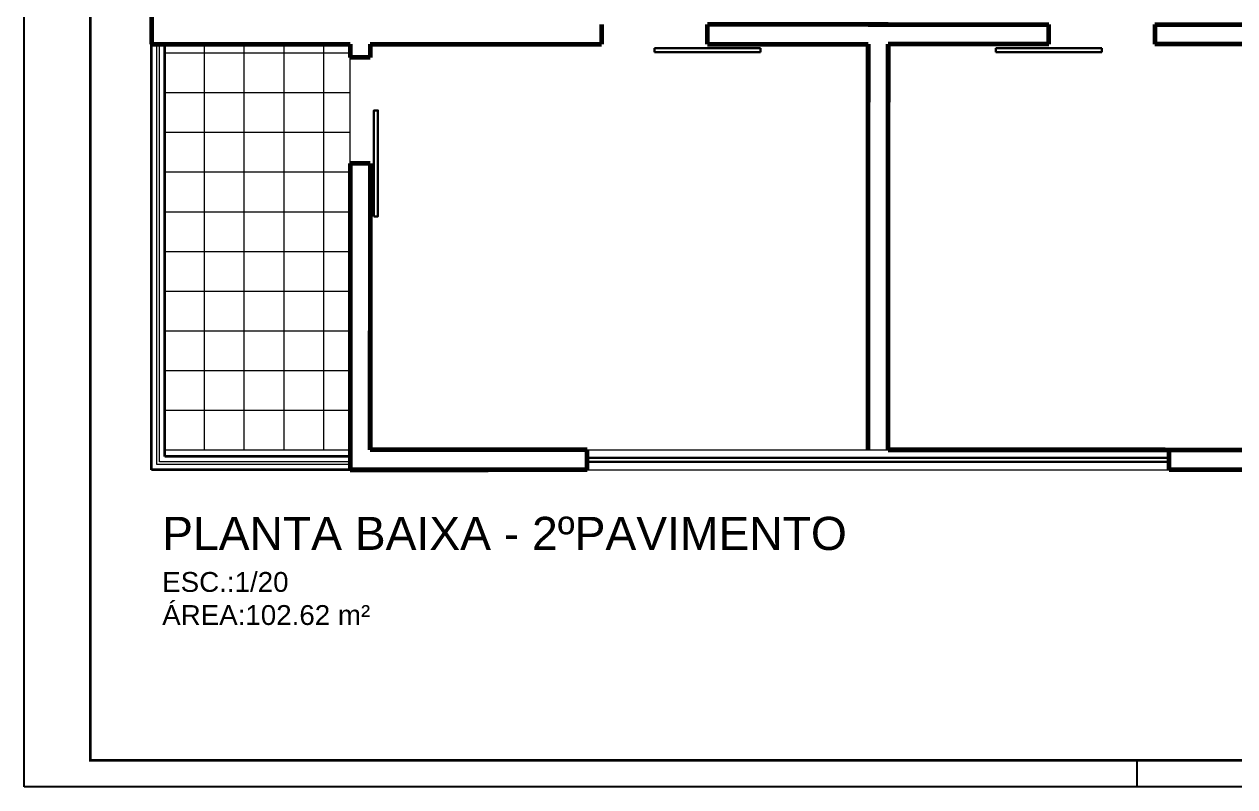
# Model space of a CAD drawing. Header units: millimetres. Extents: x 1127 to 14330, y -137 to 7568.
# Drawn here: x 10218.8 to 10676.2, y 2907 to 3195.1 of the extents above; entities that cross this region are included whole.
import ezdxf

# ---------------------------------------------------------------- set-up
doc = ezdxf.new("R2010")
doc.units = ezdxf.units.MM
doc.header["$LTSCALE"] = 0.01
for name, color, linetype, lineweight in [('0.05', 8, 'Continuous', 5), ('0.13', 6, 'Continuous', 13), ('0.20', 7, 'Continuous', 20), ('0.35', 150, 'Continuous', 35), ('0.60', 4, 'Continuous', 60)]:
    doc.layers.add(name, color=color, linetype=linetype, lineweight=lineweight)
doc.styles.get("Standard").update_dxf_attribs({"font": 'arial.ttf'})

msp = doc.modelspace()

# ---------------------------------------------------------------- hatches: boundary and pattern name
at = {"layer": '0.05'}
h = msp.add_hatch(dxfattribs=at)
h.set_pattern_fill('_USER,_O', color=256, scale=15, double=1, pattern_type=0)
h.set_pattern_definition([(360, (10271.963, 3034.232), (4e-15, 15), []), (90, (10271.963, 3034.232), (-15, 5e-15), [])])
h.paths.add_polyline_path([(10341.963, 3182.482), (10341.963, 3187.482), (10271.963, 3187.482), (10271.963, 3034.232), (10341.963, 3034.232), (10341.963, 3142.482)])

# ---------------------------------------------------------------- linework, layer by layer
for p, q in [((10218.81, 2906.985), (10218.81, 3500.985)), ((10639.31, 2906.985), (10639.31, 2916.985)), ((11059.81, 2906.985), (10218.81, 2906.985))]:
    msp.add_line(p, q)
at = {"color": 7, "lineweight": 30}
for p, q in [((10456.963, 3184.482), (10456.963, 3185.982)), ((10496.963, 3185.982), (10456.963, 3185.982)), ((10456.963, 3184.482), (10456.963, 3185.982)), ((10496.963, 3185.982), (10456.963, 3185.982)), ((10456.963, 3184.482), (10496.963, 3184.482)), ((10456.963, 3184.482), (10496.963, 3184.482)), ((10496.963, 3185.982), (10496.963, 3184.482)), ((10496.963, 3185.982), (10496.963, 3184.482)), ((10585.963, 3185.982), (10585.963, 3184.482)), ((10585.963, 3185.982), (10625.963, 3185.982)), ((10585.963, 3185.982), (10585.963, 3184.482)), ((10585.963, 3185.982), (10625.963, 3185.982)), ((10625.963, 3184.482), (10585.963, 3184.482)), ((10625.963, 3184.482), (10585.963, 3184.482)), ((10625.963, 3184.482), (10625.963, 3185.982)), ((10625.963, 3184.482), (10625.963, 3185.982)), ((10431.463, 3031.232), (10651.463, 3031.232)), ((10431.463, 3029.732), (10651.463, 3029.732))]:
    msp.add_line(p, q, dxfattribs=at)
at = {"const_width": 1}
msp.add_lwpolyline([(10243.81, 2916.985), (10243.81, 3490.985), (11049.81, 3490.985), (11049.81, 2916.985)], close=True, dxfattribs=at)
at = {"color": 7, "lineweight": 30}
msp.add_lwpolyline([(10350.963, 3122.482), (10352.463, 3122.482), (10352.463, 3162.482), (10350.963, 3162.482)], close=True, dxfattribs=at)
msp.add_lwpolyline([(10350.963, 3122.482), (10352.463, 3122.482), (10352.463, 3162.482), (10350.963, 3162.482)], close=True, dxfattribs=at)
at = {"layer": '0.13'}
for p, q in [((10341.963, 3142.482), (10341.963, 3182.482)), ((10341.963, 3142.482), (10341.963, 3182.482)), ((10431.463, 3034.232), (10651.463, 3034.232)), ((10431.463, 3026.732), (10651.463, 3026.732))]:
    msp.add_line(p, q, dxfattribs=at)
at = {"layer": '0.20'}
for p, q in [((10268.963, 3034.232), (10268.963, 3187.482)), ((10268.963, 3028.732), (10268.963, 3187.482)), ((10269.963, 3034.232), (10269.963, 3187.482)), ((10269.963, 3029.732), (10269.963, 3187.482)), ((10341.963, 3028.732), (10268.963, 3028.732)), ((10341.963, 3029.732), (10269.963, 3029.732))]:
    msp.add_line(p, q, dxfattribs=at)
at = {"layer": '0.35'}
for p, q in [((10266.963, 3034.232), (10266.963, 3187.482)), ((10266.963, 3026.732), (10266.963, 3187.482)), ((10271.963, 3034.232), (10271.963, 3187.482)), ((10271.963, 3031.732), (10271.963, 3187.482)), ((10341.963, 3031.732), (10271.963, 3031.732)), ((10341.963, 3026.732), (10266.963, 3026.732))]:
    msp.add_line(p, q, dxfattribs=at)
at = {"layer": '0.60'}
for p, q in [((10266.963, 3205.294), (10266.963, 3187.482)), ((10436.963, 3194.982), (10436.963, 3187.482)), ((10436.963, 3194.982), (10436.963, 3187.482)), ((10545.213, 3194.982), (10476.963, 3194.982)), ((10476.963, 3187.482), (10476.963, 3194.982)), ((10545.213, 3194.982), (10476.963, 3194.982)), ((10476.963, 3187.482), (10476.963, 3194.982)), ((10537.713, 3194.982), (10605.963, 3194.982)), ((10537.713, 3194.982), (10605.963, 3194.982)), ((10605.963, 3187.482), (10605.963, 3194.982)), ((10605.963, 3187.482), (10605.963, 3194.982)), ((10645.963, 3194.982), (10645.963, 3187.482)), ((10645.963, 3194.982), (10740.963, 3194.982)), ((10645.963, 3194.982), (10645.963, 3187.482)), ((10645.963, 3194.982), (10740.963, 3194.982)), ((10266.963, 3187.482), (10341.963, 3187.482)), ((10266.963, 3187.482), (10341.963, 3187.482)), ((10341.963, 3187.482), (10341.963, 3182.482)), ((10341.963, 3187.482), (10341.963, 3182.482)), ((10349.463, 3187.482), (10436.963, 3187.482)), ((10349.463, 3187.482), (10349.463, 3182.482)), ((10349.463, 3187.482), (10436.963, 3187.482)), ((10349.463, 3187.482), (10349.463, 3182.482)), ((10476.963, 3187.482), (10537.713, 3187.482)), ((10476.963, 3187.482), (10537.713, 3187.482)), ((10537.713, 3034.232), (10537.713, 3187.482)), ((10537.713, 3187.482), (10537.713, 3165.676)), ((10537.713, 3034.232), (10537.713, 3187.482)), ((10537.713, 3034.232), (10537.713, 3187.482)), ((10537.713, 3034.232), (10537.713, 3187.482)), ((10537.713, 3187.482), (10537.713, 3165.676)), ((10537.713, 3034.232), (10537.713, 3187.482)), ((10537.713, 3034.232), (10537.713, 3187.482)), ((10545.213, 3034.232), (10545.213, 3187.482)), ((10545.213, 3034.232), (10545.213, 3187.482)), ((10545.213, 3034.232), (10545.213, 3187.482)), ((10605.963, 3187.482), (10545.213, 3187.482)), ((10545.213, 3187.482), (10545.213, 3165.676)), ((10545.213, 3034.232), (10545.213, 3187.482)), ((10545.213, 3034.232), (10545.213, 3187.482)), ((10545.213, 3034.232), (10545.213, 3187.482)), ((10605.963, 3187.482), (10545.213, 3187.482)), ((10545.213, 3187.482), (10545.213, 3165.676)), ((10733.463, 3187.482), (10645.963, 3187.482)), ((10733.463, 3187.482), (10645.963, 3187.482)), ((10349.463, 3182.482), (10341.963, 3182.482)), ((10349.463, 3182.482), (10341.963, 3182.482)), ((10341.963, 3142.482), (10341.963, 3034.232)), ((10349.463, 3142.482), (10341.963, 3142.482)), ((10341.963, 3142.482), (10341.963, 3034.232)), ((10349.463, 3142.482), (10341.963, 3142.482)), ((10349.463, 3142.482), (10349.463, 3034.232)), ((10349.463, 3142.482), (10349.463, 3034.232)), ((10349.463, 3034.232), (10349.463, 3079.232)), ((10341.963, 3034.232), (10341.963, 3026.732)), ((10431.463, 3034.232), (10349.463, 3034.232)), ((10431.463, 3026.732), (10431.463, 3034.232)), ((10649.963, 3034.232), (10545.213, 3034.232)), ((10545.213, 3034.232), (10733.463, 3034.232)), ((10651.463, 3034.232), (10733.463, 3034.232)), ((10651.463, 3026.732), (10651.463, 3034.232)), ((10431.463, 3026.732), (10341.963, 3026.732)), ((10341.963, 3026.732), (10394.088, 3026.732)), ((10740.963, 3026.732), (10651.463, 3026.732))]:
    msp.add_line(p, q, dxfattribs=at)

# ---------------------------------------------------------------- texts
at = {"layer": '0.13', "insert": (10270.94, 3008.962), "char_height": 7.5, "attachment_point": 1}
msp.add_mtext_dynamic_manual_height_columns('{\\H1.667x;\\C0;PLANTA BAIXA - 2ºPAVIMENTO\\C256;\\P}ESC.:1/20 \\PÁREA:102.62 m²', width=670.32965, gutter_width=12.5, heights=[0], dxfattribs=at)

doc.saveas('drawing.dxf')
